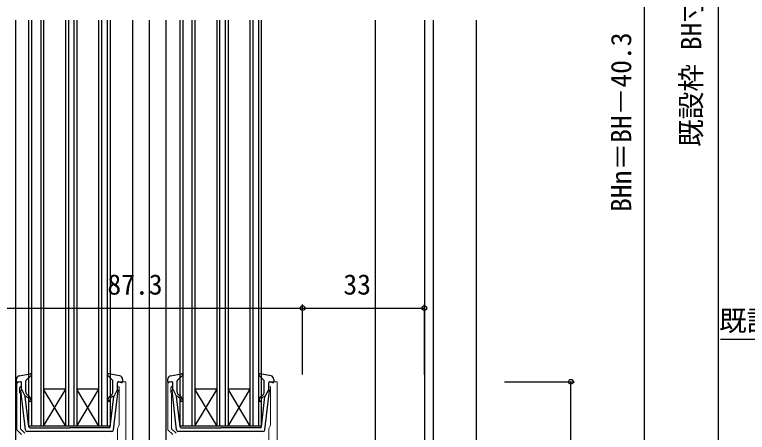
# Model space of a CAD drawing. Units: millimetres, scale not verified. Extents: x -437 to 438, y -331 to 329.
# Drawn here: x -320.4 to -121.8, y -127.9 to -14.7 of the extents above; entities that cross this region are included whole.
import ezdxf
from ezdxf.enums import TextEntityAlignment as Align

# ---------------------------------------------------------------- set-up
doc = ezdxf.new("R2010")
doc.units = ezdxf.units.MM
doc.header["$LTSCALE"] = 2
doc.layers.add('0-2_YKK_11', color=7, linetype='Continuous', lineweight=18)
for name, color, linetype in [('0-4_YKK_12', 2, 'Continuous'), ('0-5_YKK_13', 4, 'Continuous'), ('0-7_YKK_D', 6, 'Continuous')]:
    doc.layers.add(name, color=color, linetype=linetype)
doc.styles.add('ＭＳ ゴシック', font='')
doc.styles.get('ＭＳ ゴシック').set_extended_font_data('MS Gothic')

msp = doc.modelspace()

# ---------------------------------------------------------------- linework, layer by layer
at = {"layer": '0-2_YKK_11'}
for points in [[(-318.5, -128.503), (-319.8, -127.203), (-319.8, -114.203), (-318.5, -114.203), (-318.5, -115.303), (-318.8, -115.603), (-319, -115.803), (-319, -117.056), (-318.9, -117.279), (-318.8, -117.503), (-318.8, -126.93), (-317.6, -128.13)], [(-292.5, -115.603), (-292.5, -114.203), (-290.2, -114.203)], [(-290.2, -114.203), (-290.2, -188.203)], [(-277.5, -128.503), (-278.8, -127.203), (-278.8, -114.203), (-277.5, -114.203), (-277.5, -115.303), (-277.8, -115.603), (-278, -115.803), (-278, -117.056), (-277.9, -117.279), (-277.8, -117.503), (-277.8, -126.93), (-276.6, -128.13)], [(-251.5, -115.603), (-251.5, -114.203), (-249.2, -114.203)], [(-249.2, -114.203), (-249.2, -188.203)], [(-292.5, -131.403), (-292.5, -126.903), (-292.115, -126.115), (-292, -125.878), (-292, -115.603), (-292.5, -115.603)], [(-251.5, -131.403), (-251.5, -126.903), (-251.115, -126.115), (-251, -125.878), (-251, -115.603), (-251.5, -115.603)]]:
    msp.add_lwpolyline(points, dxfattribs=at)
at = {"layer": '0-4_YKK_12'}
for p, q in [((-320.1, -16.151), (-320.1, -187.203)), ((-316.5, -126.2), (-316.5, -16.151)), ((-315.8, -16.151), (-315.8, -126.2)), ((-313.2, -126.2), (-313.2, -16.151)), ((-312.5, -16.151), (-312.5, -126.2)), ((-306.5, -126.2), (-306.5, -16.151)), ((-305.8, -16.151), (-305.8, -126.2)), ((-304.2, -126.2), (-304.2, -16.151)), ((-303.5, -16.151), (-303.5, -126.2)), ((-296.8, -16.151), (-296.8, -126.2)), ((-295.2, -126.2), (-295.2, -16.151)), ((-288.4, -16.151), (-288.4, -140.577)), ((-283.9, -16.151), (-283.9, -187.207)), ((-279.4, -16.151), (-279.4, -187.207)), ((-275.5, -126.2), (-275.5, -16.151)), ((-274.8, -16.151), (-274.8, -126.2)), ((-272.2, -126.2), (-272.2, -16.151)), ((-271.5, -16.151), (-271.5, -126.2)), ((-265.5, -126.2), (-265.5, -16.151)), ((-264.8, -16.151), (-264.8, -126.2)), ((-263.2, -126.2), (-263.2, -16.151)), ((-262.5, -16.151), (-262.5, -126.2)), ((-255.8, -16.151), (-255.8, -126.2)), ((-254.2, -126.2), (-254.2, -16.151)), ((-222.6, -16.151), (-222.6, -153.203)), ((-209.3, -16.151), (-209.3, -177.803)), ((-206.9, -16.151), (-206.9, -184.803)), ((-195.3, -16.151), (-195.3, -184.803)), ((-306.5, -116.2), (-312.5, -116.2)), ((-306.5, -126.2), (-312.5, -116.2)), ((-312.5, -126.2), (-306.5, -116.2)), ((-297.5, -116.2), (-303.5, -116.2)), ((-297.5, -126.2), (-303.5, -116.2)), ((-303.5, -126.2), (-297.5, -116.2)), ((-265.5, -116.2), (-271.5, -116.2)), ((-265.5, -126.2), (-271.5, -116.2)), ((-271.5, -126.2), (-265.5, -116.2)), ((-256.5, -116.2), (-262.5, -116.2)), ((-256.5, -126.2), (-262.5, -116.2)), ((-262.5, -126.2), (-256.5, -116.2)), ((-313.5, -126.2), (-316.5, -126.2)), ((-297.5, -126.2), (-313.5, -126.2)), ((-272.5, -126.2), (-275.5, -126.2)), ((-256.5, -126.2), (-272.5, -126.2))]:
    msp.add_line(p, q, dxfattribs=at)
for points in [[(-294.5, -16.151), (-294.5, -126.2), (-297.5, -126.2), (-297.5, -16.151)], [(-253.5, -16.151), (-253.5, -126.2), (-256.5, -126.2), (-256.5, -16.151)]]:
    msp.add_lwpolyline(points, dxfattribs=at)
at = {"layer": '0-5_YKK_13'}
for p, q in [((-319.082, -112.554), (-316.155, -112.011)), ((-317.202, -113.717), (-315.898, -112.528)), ((-293.798, -113.717), (-295.102, -112.528)), ((-291.918, -112.554), (-294.845, -112.011)), ((-278.082, -112.554), (-275.155, -112.011)), ((-276.202, -113.717), (-274.898, -112.528)), ((-252.798, -113.717), (-254.102, -112.528)), ((-250.918, -112.554), (-253.845, -112.011)), ((-319.9, -113.538), (-319.9, -114.106)), ((-318.881, -114.217), (-319.52, -114.395)), ((-318.5, -116.206), (-318.5, -114.506)), ((-317.3, -116.94), (-317.3, -113.939)), ((-293.7, -116.94), (-293.7, -113.939)), ((-292.5, -116.206), (-292.5, -114.506)), ((-292.12, -114.217), (-291.481, -114.395)), ((-291.1, -113.538), (-291.1, -114.106)), ((-278.9, -113.538), (-278.9, -114.106)), ((-277.881, -114.217), (-278.52, -114.395)), ((-277.5, -116.206), (-277.5, -114.506)), ((-276.3, -116.94), (-276.3, -113.939)), ((-252.7, -116.94), (-252.7, -113.939)), ((-251.5, -116.206), (-251.5, -114.506)), ((-251.12, -114.217), (-250.481, -114.395)), ((-250.1, -113.538), (-250.1, -114.106)), ((-317.451, -127.264), (-318.698, -116.524)), ((-318.5, -116.206), (-317.487, -118.206)), ((-293.549, -127.264), (-292.302, -116.524)), ((-292.5, -116.206), (-293.513, -118.206)), ((-276.451, -127.264), (-277.698, -116.524)), ((-277.5, -116.206), (-276.487, -118.206)), ((-252.549, -127.264), (-251.302, -116.524)), ((-251.5, -116.206), (-252.513, -118.206)), ((-316.531, -126.441), (-317.487, -118.206)), ((-317.141, -118.193), (-316.757, -118.514)), ((-316.436, -118.131), (-316.943, -117.706)), ((-294.564, -118.131), (-294.057, -117.706)), ((-294.469, -126.441), (-293.513, -118.206)), ((-293.86, -118.193), (-294.243, -118.514)), ((-275.531, -126.441), (-276.487, -118.206)), ((-276.141, -118.193), (-275.757, -118.514)), ((-275.436, -118.131), (-275.943, -117.706)), ((-253.564, -118.131), (-253.057, -117.706)), ((-253.469, -126.441), (-252.513, -118.206)), ((-252.86, -118.193), (-253.243, -118.514)), ((-316.233, -126.706), (-305.5, -126.706)), ((-294.767, -126.706), (-305.5, -126.706)), ((-275.233, -126.706), (-264.5, -126.706)), ((-253.767, -126.706), (-264.5, -126.706)), ((-294.045, -127.706), (-316.955, -127.706)), ((-253.045, -127.706), (-275.955, -127.706))]:
    msp.add_line(p, q, dxfattribs=at)
for centre, radius, start, end in [((-318.9, -113.538), 1, 100.51214, 180), ((-316.1, -112.306), 0.3, 312.35531, 100.51214), ((-294.9, -112.306), 0.3, 79.48786, 227.64469), ((-292.1, -113.538), 1, 0, 79.48786), ((-277.9, -113.538), 1, 100.51214, 180), ((-275.1, -112.306), 0.3, 312.35531, 100.51214), ((-253.9, -112.306), 0.3, 79.48786, 227.64469), ((-251.1, -113.538), 1, 0, 79.48786), ((-319.6, -114.106), 0.3, 180, 285.56536), ((-318.8, -114.506), 0.3, 0, 105.56536), ((-317, -113.939), 0.3, 132.35531, 180), ((-294, -113.939), 0.3, 0, 47.64469), ((-292.2, -114.506), 0.3, 74.43464, 180), ((-291.4, -114.106), 0.3, 254.43464, 0), ((-278.6, -114.106), 0.3, 180, 285.56536), ((-277.8, -114.506), 0.3, 0, 105.56536), ((-276, -113.939), 0.3, 132.35531, 180), ((-253, -113.939), 0.3, 0, 47.64469), ((-251.2, -114.506), 0.3, 74.43464, 180), ((-250.4, -114.106), 0.3, 254.43464, 0), ((-318.4, -116.489), 0.3, 109.47122, 186.62089), ((-316.3, -116.94), 1, 180, 229.99999), ((-294.7, -116.94), 1, 310.00001, 0), ((-292.6, -116.489), 0.3, 353.37911, 70.52878), ((-277.4, -116.489), 0.3, 109.47122, 186.62089), ((-275.3, -116.94), 1, 180, 229.99999), ((-253.7, -116.94), 1, 310.00001, 0), ((-251.6, -116.489), 0.3, 353.37911, 70.52878), ((-317.269, -118.346), 0.2, 49.99999, 186.62089), ((-317.4, -119.28), 1, 0, 49.99999), ((-317.4, -119.28), 1.5, 0, 49.99999), ((-293.6, -119.28), 1.5, 130.00001, 180), ((-293.6, -119.28), 1, 130.00001, 180), ((-293.731, -118.346), 0.2, 353.37911, 130.00001), ((-276.269, -118.346), 0.2, 49.99999, 186.62089), ((-276.4, -119.28), 1, 0, 49.99999), ((-276.4, -119.28), 1.5, 0, 49.99999), ((-252.6, -119.28), 1.5, 130.00001, 180), ((-252.6, -119.28), 1, 130.00001, 180), ((-252.731, -118.346), 0.2, 353.37911, 130.00001), ((-316.15, -119.28), 0.25, 180, 0), ((-294.85, -119.28), 0.25, 180, 0), ((-275.15, -119.28), 0.25, 180, 0), ((-253.85, -119.28), 0.25, 180, 0), ((-316.233, -126.406), 0.3, 186.62089, 270), ((-294.767, -126.406), 0.3, 270, 353.37911), ((-275.233, -126.406), 0.3, 186.62089, 270), ((-253.767, -126.406), 0.3, 270, 353.37911), ((-316.955, -127.206), 0.5, 186.62089, 270), ((-294.045, -127.206), 0.5, 270, 353.37911), ((-275.955, -127.206), 0.5, 186.62089, 270), ((-253.045, -127.206), 0.5, 270, 353.37911)]:
    msp.add_arc(centre, radius, start, end, dxfattribs=at)
at = {"layer": '0-7_YKK_D'}
for p, q in [((-129.6, -179.803), (-129.6, 150.5)), ((-149.6, -176.2), (-149.6, 113.8)), ((-242.3, -112.203), (-242.3, -93.203)), ((-209.3, -112.203), (-209.3, -93.203)), ((-329.6, -94.203), (-242.3, -94.203)), ((-242.3, -94.203), (-209.3, -94.203)), ((-187.6, -114.203), (-168.6, -114.203)), ((-169.6, -181.2), (-169.6, -114.203))]:
    msp.add_line(p, q, dxfattribs=at)
msp.add_lwpolyline([(-25.521, -122.7), (-26.983, -120.611), (-39.525, -102.7), (-129.068, -102.7)], dxfattribs=at)
for centre in [(-242.3, -94.203), (-242.3, -94.203), (-209.3, -94.203), (-169.6, -114.203)]:
    msp.add_circle(centre, 0.637, dxfattribs=at)

# ---------------------------------------------------------------- texts
at = {"layer": '0-7_YKK_D', "style": 'ＭＳ ゴシック'}
for s, p in [('既設枠 BH寸法', (-132.623, -50.532)), ('BHn＝BH－40.3', (-151.6, -68.146))]:
    msp.add_text(s, height=5.499, rotation=90, dxfattribs=at).set_placement(p, align=Align.BOTTOM_LEFT)
for s, p in [('87.3', (-295.218, -92.203)), ('33', (-231.255, -92.203)), ('既設アルミサッシ枠', (-129.443, -102.05))]:
    msp.add_text(s, height=5.499, dxfattribs=at).set_placement(p, align=Align.BOTTOM_LEFT)

doc.saveas('drawing.dxf')
